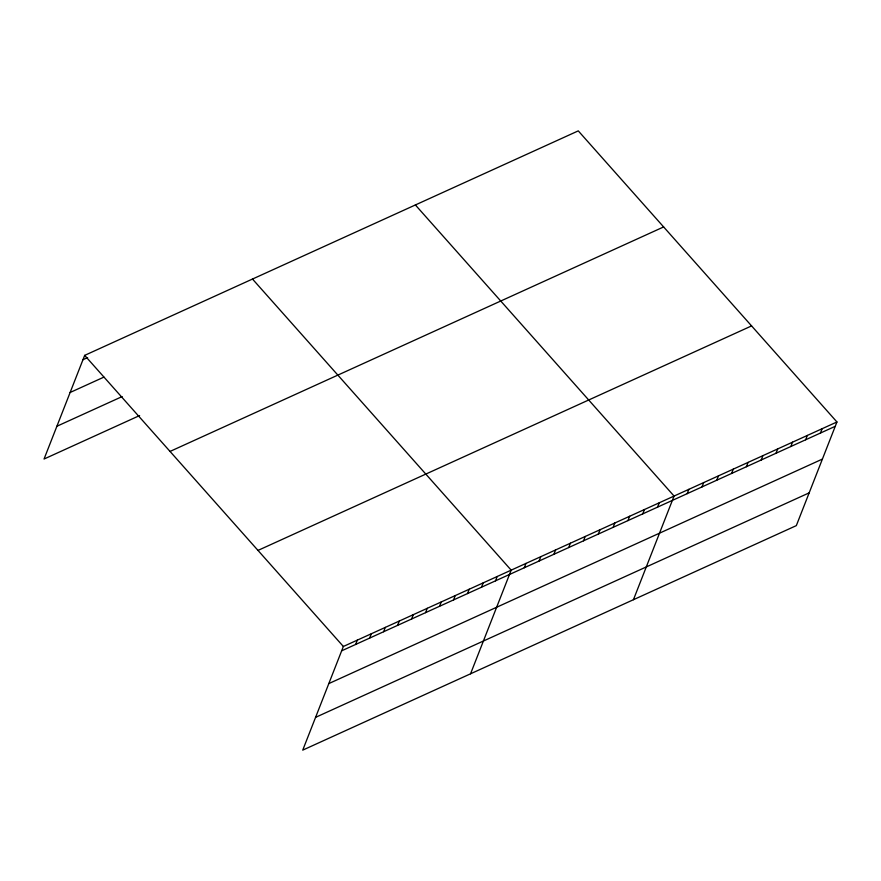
<?xml version="1.0" encoding="UTF-8"?>
<svg xmlns="http://www.w3.org/2000/svg" width="881" height="881" viewBox="0 0 881 881"><rect width="100%" height="100%" fill="white"/><g stroke="black" fill="none" stroke-linecap="round" stroke-linejoin="round"><path stroke-width="1.32" d="M836.95 421.977L343.359 646.478L302.734 750.127L796.325 525.627L836.95 421.977L578.266 130.873L84.675 355.373L44.05 459.023L139.616 415.557M355.638 644.452L357.345 640.113M369.624 638.097L371.33 633.758M383.609 631.732L385.316 627.393M397.595 625.378L399.302 621.028M411.581 619.013L413.288 614.674M425.567 612.647L427.263 608.308M439.553 606.293L441.249 601.954M453.539 599.928L455.235 595.589M467.525 593.574L469.221 589.224M481.511 587.209L483.206 582.87M495.496 580.843L497.192 576.504M470.553 673.8L511.178 570.15L252.495 279.046M524.283 567.749L525.99 563.411M539.095 561.021L540.791 556.671M553.896 554.281L555.603 549.942M568.708 547.542L570.414 543.203M583.519 540.813L585.215 536.474M598.32 534.073L600.027 529.734M613.132 527.345L614.828 522.995M627.944 520.605L629.64 516.266M642.745 513.865L644.452 509.526M657.556 507.137L659.252 502.798M633.439 599.708L674.064 496.058L415.38 204.954M687.169 493.668L688.876 489.329M701.981 486.929L703.677 482.59M716.782 480.2L718.489 475.85M731.593 473.46L733.3 469.121M746.405 466.721L748.101 462.382M761.206 459.992L762.913 455.653M776.018 453.252L777.714 448.914M790.83 446.524L792.526 442.174M805.63 439.784L807.337 435.445M820.442 433.045L822.138 428.706M82.968 359.712L87.626 357.598M70.128 392.486L103.925 377.112M56.891 426.25L122.162 396.571M170.033 451.435L663.635 226.935M257.99 550.416L751.581 325.915M341.652 650.817L835.243 426.316M328.811 683.59L822.402 459.089M315.574 717.354L809.176 492.853M84.675 355.373L343.359 646.478"/></g></svg>
